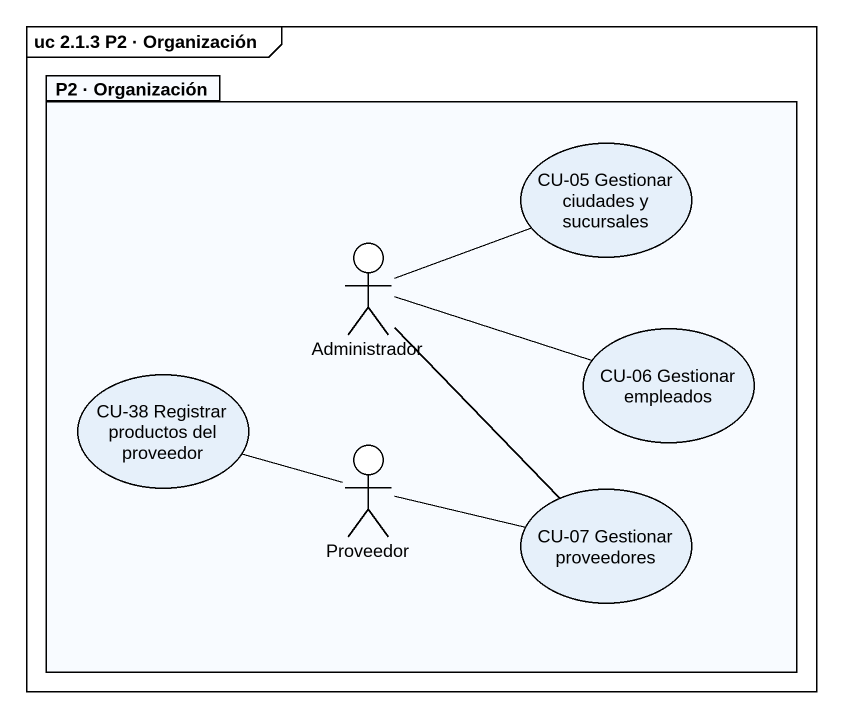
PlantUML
@startuml
mainframe uc 2.1.3 P2 · Organización
package "P2 · Organización" as P2_Organización {
  usecase "CU-05 Gestionar ciudades y sucursales" as CU_05_Gestionar_ciudades_y
  actor Administrador
  usecase "CU-06 Gestionar empleados" as CU_06_Gestionar_empleados
  usecase "CU-38 Registrar productos del proveedor" as CU_38_Registrar_productos
  actor Proveedor
  usecase "CU-07 Gestionar proveedores" as CU_07_Gestionar_proveedores
}
Administrador -right- CU_05_Gestionar_ciudades_y
Administrador -right- CU_06_Gestionar_empleados
Administrador -- CU_07_Gestionar_proveedores
Proveedor -left- CU_38_Registrar_productos
Proveedor -right- CU_07_Gestionar_proveedores
@enduml
